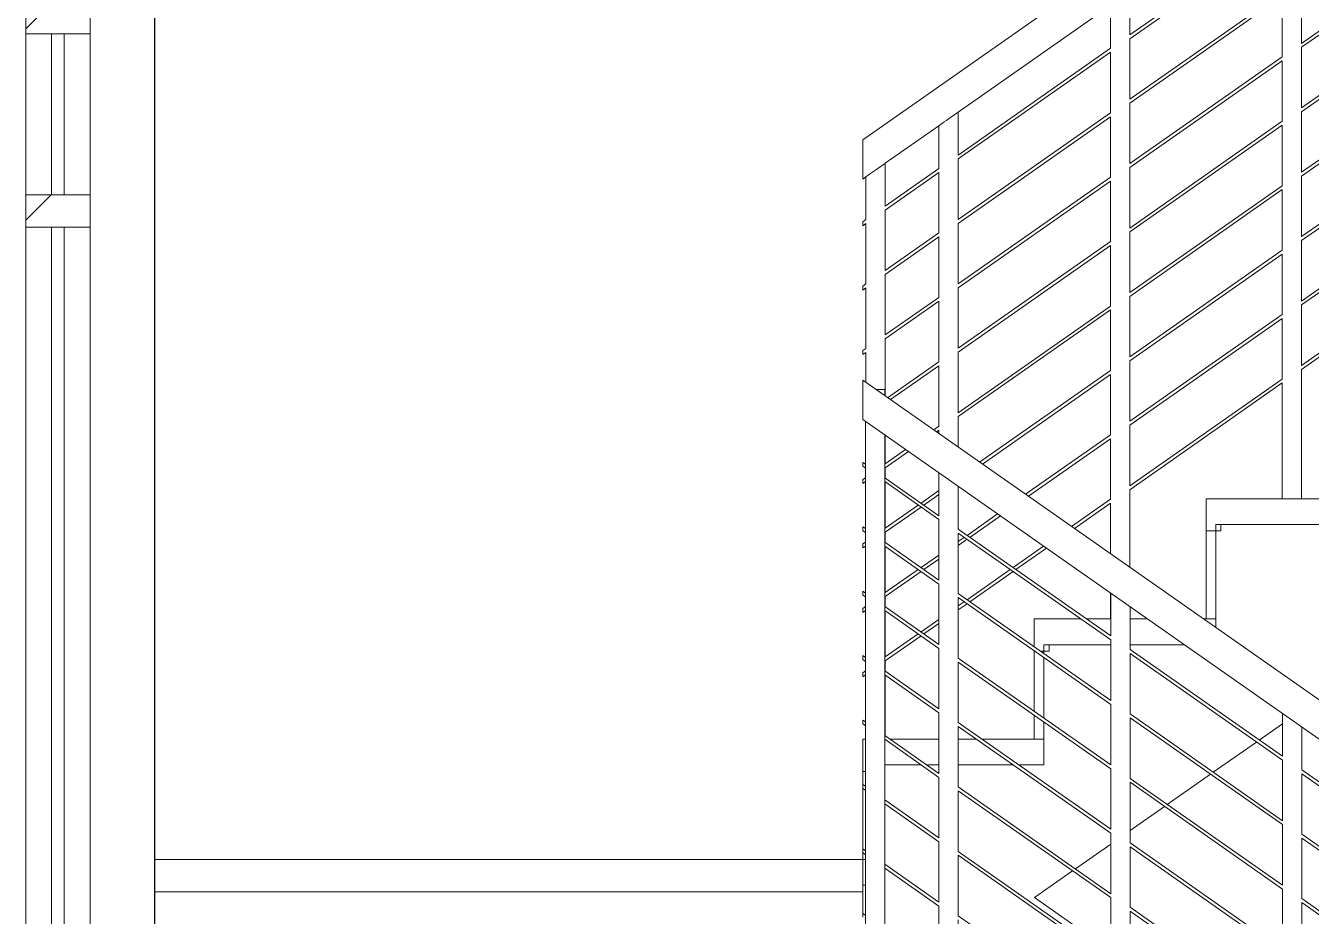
# Model space of a CAD drawing. Header units: metres. Extents: x 42 to 294, y -52 to 32.
# Drawn here: x 231.833 to 233.829, y 9.939 to 11.322 of the extents above; entities that cross this region are included whole.
import ezdxf

# ---------------------------------------------------------------- set-up
doc = ezdxf.new("R2010")
doc.units = ezdxf.units.M
doc.header["$LTSCALE"] = 0.15
for name, color, linetype, lineweight in [('A-FLORHRM', 1, 'Continuous', 9), ('A-FLORSTM', 2, 'Continuous', 9), ('A-WALL', 2, 'Continuous', 30), ('A-WALLCWM', 6, 'Continuous', 9)]:
    doc.layers.add(name, color=color, linetype=linetype, lineweight=lineweight)

# ---------------------------------------------------------------- blocks, each defined once
blk = doc.blocks.new('Escalera - Escaleras-52-Sección  1')
at = {"layer": 'A-FLORSTM'}
for p, q in [((0.1342, 11.0533), (-0.1475, 11.0533)), ((-0.1475, 11.0533), (-0.1475, 11.0033)), ((-0.1475, 11.0033), (-0.1475, 10.8667)), ((-0.1325, 11.0033), (-0.1475, 11.0033)), ((-0.1475, 11.0033), (-0.1245, 11.0033)), ((-0.1325, 11.0133), (-0.1325, 10.8535)), ((-0.1325, 11.0133), (0.1342, 11.0133)), ((-0.1325, 10.8667), (-0.1325, 11.0033)), ((0.1342, 11.0133), (-0.1245, 11.0133)), ((-0.1245, 11.0033), (-0.1245, 11.0133)), ((-0.3421, 10.8667), (-0.4142, 10.8667)), ((-0.4142, 10.8667), (-0.4142, 10.8232)), ((-0.2956, 10.8667), (-0.3334, 10.8667)), ((-0.2385, 10.8667), (-0.2656, 10.8667)), ((-0.1325, 10.8667), (-0.1513, 10.8667)), ((-0.1475, 10.8667), (-0.1325, 10.8667)), ((-0.1325, 10.8667), (-0.1325, 10.8535)), ((-0.3992, 10.8267), (-0.3992, 10.8127)), ((-0.3992, 10.8267), (-0.2956, 10.8267)), ((-0.2956, 10.8267), (-0.3912, 10.8267)), ((-0.3912, 10.8167), (-0.3912, 10.8267)), ((-0.1814, 10.8267), (-0.2656, 10.8267)), ((-0.2656, 10.8267), (-0.1814, 10.8267)), ((-0.4142, 10.8171), (-0.4142, 10.8167)), ((-0.4142, 10.8167), (-0.4142, 10.7232)), ((-0.4136, 10.8167), (-0.4142, 10.8167)), ((-0.4142, 10.8167), (-0.4136, 10.8167)), ((-0.3992, 10.8167), (-0.4048, 10.8167)), ((-0.4048, 10.8167), (-0.3912, 10.8167)), ((-0.3992, 10.8127), (-0.3992, 10.8167)), ((-0.3992, 10.7127), (-0.3992, 10.8066)), ((-0.3992, 10.8066), (-0.3992, 10.7127)), ((-0.4142, 10.7171), (-0.4142, 10.68)), ((-0.3992, 10.68), (-0.3992, 10.7066)), ((-0.3992, 10.7066), (-0.3992, 10.64)), ((-0.0648, 10.6786), (-0.0289, 10.7038)), ((-0.6766, 10.68), (-0.6807, 10.68)), ((-0.6807, 10.68), (-0.6807, 10.63)), ((-0.5623, 10.68), (-0.6382, 10.68)), ((-0.504, 10.68), (-0.5323, 10.68)), ((-0.3992, 10.68), (-0.4953, 10.68)), ((-0.4142, 10.68), (-0.3992, 10.68)), ((-0.3992, 10.68), (-0.3992, 10.64)), ((-0.1362, 10.6286), (-0.0692, 10.6756)), ((-0.6807, 10.63), (-0.6807, 10.6067)), ((-0.6766, 10.63), (-0.6807, 10.63)), ((-0.6807, 10.63), (-0.6766, 10.63)), ((-0.5897, 10.64), (-0.6466, 10.64)), ((-0.6466, 10.64), (-0.5897, 10.64)), ((-0.5623, 10.64), (-0.581, 10.64)), ((-0.581, 10.64), (-0.5623, 10.64)), ((-0.4469, 10.64), (-0.5323, 10.64)), ((-0.5323, 10.64), (-0.4469, 10.64)), ((-0.3992, 10.64), (-0.4382, 10.64)), ((-0.4382, 10.64), (-0.3992, 10.64)), ((-0.2077, 10.5786), (-0.1406, 10.6256)), ((-0.6807, 10.6036), (-0.6807, 10.5067)), ((-0.2656, 10.5381), (-0.212, 10.5756)), ((-0.6807, 10.5036), (-0.6807, 10.4933)), ((-0.3505, 10.4786), (-0.2956, 10.5171)), ((-0.6807, 10.4933), (-1.7807, 10.4933)), ((-0.6807, 10.4933), (-0.6766, 10.4933)), ((-0.6807, 10.4933), (-0.6807, 10.4533)), ((-0.6807, 10.4933), (-0.6766, 10.4933)), ((-0.414, 10.4342), (-0.3549, 10.4756)), ((-0.6807, 10.4433), (-1.7807, 10.4433)), ((-0.6807, 10.4433), (-1.7807, 10.4433)), ((-0.6766, 10.4533), (-0.6807, 10.4533)), ((-0.6807, 10.4533), (-0.6807, 10.4067)), ((-0.6807, 10.4533), (-0.6766, 10.4533)), ((-0.2956, 10.3513), (-0.414, 10.4342))]:
    blk.add_line(p, q, dxfattribs=at)
blk = doc.blocks.new('Barandilla - 30 mm-3-Sección  1')
at = {"layer": 'A-FLORHRM'}
for p, q in [((-0.5325, 11.6533), (-0.5325, 11.5868)), ((-0.5625, 11.5658), (-0.5625, 11.6323)), ((-0.5325, 11.5807), (-0.5325, 11.4868)), ((-0.5625, 11.4658), (-0.5625, 11.5597)), ((-0.5325, 11.4807), (-0.5325, 11.3868)), ((-0.5625, 11.3658), (-0.5625, 11.4597)), ((-0.5325, 11.3807), (-0.5325, 11.2868)), ((-0.5625, 11.2658), (-0.5625, 11.3597)), ((-0.5325, 11.2807), (-0.5325, 11.1868)), ((-0.5625, 11.1658), (-0.5625, 11.2597)), ((-0.5325, 11.1807), (-0.5325, 11.1335)), ((-0.5625, 11.1545), (-0.5625, 11.1597)), ((-0.5625, 11.0658), (-0.5625, 11.0935)), ((-0.5625, 11.027), (-0.5625, 11.0597)), ((-0.5625, 10.9658), (-0.5625, 11.0209)), ((-0.5625, 10.927), (-0.5625, 10.9597)), ((-0.5625, 10.8658), (-0.5625, 10.9209)), ((-0.5625, 10.827), (-0.5625, 10.8597)), ((-0.5625, 10.727), (-0.5625, 10.8209)), ((-0.5625, 10.68), (-0.5625, 10.7209))]:
    blk.add_line(p, q, dxfattribs=at)
for points in [[(-0.5625, 11.6323), (-0.5621, 11.6326), (-0.561, 11.6333), (-0.5592, 11.6346), (-0.5569, 11.6363), (-0.554, 11.6382), (-0.5508, 11.6405), (-0.5475, 11.6428)], [(-0.5475, 11.6428), (-0.5442, 11.6451), (-0.541, 11.6474), (-0.5382, 11.6494), (-0.5358, 11.651), (-0.534, 11.6523), (-0.5329, 11.653), (-0.5325, 11.6533)]]:
    blk.add_lwpolyline(points, dxfattribs=at)
blk = doc.blocks.new('Barandilla - 30 mm-4-Sección  1')
at = {"layer": 'A-FLORHRM'}
for p, q in [((-0.2658, 11.84), (-0.2658, 11.7734)), ((-0.2958, 11.7524), (-0.2958, 11.819)), ((-0.2658, 11.7673), (-0.2658, 11.6734)), ((-0.2958, 11.6524), (-0.2958, 11.7463)), ((-0.2658, 11.6673), (-0.2658, 11.5734)), ((-0.2958, 11.5524), (-0.2958, 11.6463)), ((-0.2658, 11.5673), (-0.2658, 11.4734)), ((-0.2958, 11.4524), (-0.2958, 11.5463)), ((-0.2658, 11.4673), (-0.2658, 11.3734)), ((-0.2958, 11.3524), (-0.2958, 11.4463)), ((-0.2658, 11.3673), (-0.2658, 11.2734)), ((-0.2958, 11.2524), (-0.2958, 11.3463)), ((-0.2658, 11.2673), (-0.2658, 11.1734)), ((-0.2958, 11.1524), (-0.2958, 11.2463)), ((-0.2658, 11.1673), (-0.2658, 11.0734)), ((-0.2958, 11.0524), (-0.2958, 11.1463)), ((-0.2658, 11.0673), (-0.2658, 10.9468)), ((-0.2958, 10.9678), (-0.2958, 11.0463)), ((-0.2958, 10.8667), (-0.2958, 10.9068))]:
    blk.add_line(p, q, dxfattribs=at)
for points in [[(-0.2808, 11.8295), (-0.2775, 11.8318), (-0.2743, 11.834), (-0.2715, 11.836), (-0.2691, 11.8377), (-0.2673, 11.8389), (-0.2662, 11.8397), (-0.2658, 11.84)], [(-0.2958, 11.819), (-0.2954, 11.8192), (-0.2943, 11.82), (-0.2925, 11.8213), (-0.2902, 11.8229), (-0.2873, 11.8249), (-0.2841, 11.8271), (-0.2808, 11.8295)]]:
    blk.add_lwpolyline(points, dxfattribs=at)
blk = doc.blocks.new('Barandilla - 30 mm-5-Sección  1')
at = {"layer": 'A-FLORHRM'}
for p, q in [((0.0009, 12.0266), (0.0009, 11.9601)), ((-0.0291, 11.9391), (-0.0291, 12.0056)), ((0.0009, 11.954), (0.0009, 11.8601)), ((-0.0291, 11.8391), (-0.0291, 11.933)), ((0.0009, 11.854), (0.0009, 11.7601)), ((-0.0291, 11.7391), (-0.0291, 11.833)), ((0.0009, 11.754), (0.0009, 11.6601)), ((-0.0291, 11.6391), (-0.0291, 11.733)), ((0.0009, 11.654), (0.0009, 11.5601)), ((-0.0291, 11.5391), (-0.0291, 11.633)), ((0.0009, 11.554), (0.0009, 11.4601)), ((-0.0291, 11.4391), (-0.0291, 11.533)), ((0.0009, 11.454), (0.0009, 11.3601)), ((-0.0291, 11.3391), (-0.0291, 11.433)), ((0.0009, 11.354), (0.0009, 11.2601)), ((-0.0291, 11.2391), (-0.0291, 11.333)), ((0.0009, 11.254), (0.0009, 11.0533)), ((-0.0291, 11.0533), (-0.0291, 11.233))]:
    blk.add_line(p, q, dxfattribs=at)
for points in [[(-0.0141, 12.0161), (-0.0108, 12.0185), (-0.0076, 12.0207), (-0.0048, 12.0227), (-0.0024, 12.0243), (-0.0006, 12.0256), (0.0005, 12.0264), (0.0009, 12.0266)], [(-0.0291, 12.0056), (-0.0287, 12.0059), (-0.0276, 12.0067), (-0.0258, 12.0079), (-0.0235, 12.0096), (-0.0206, 12.0116), (-0.0174, 12.0138), (-0.0141, 12.0161)]]:
    blk.add_lwpolyline(points, dxfattribs=at)
blk = doc.blocks.new('Barandilla - 30 mm-9-Sección  1')
at = {"layer": 'A-FLORHRM'}
for p, q in [((-0.6457, 11.574), (-0.6457, 11.5076)), ((-0.6757, 11.4866), (-0.6757, 11.553)), ((-0.6457, 11.5014), (-0.6457, 11.4076)), ((-0.6757, 11.3866), (-0.6757, 11.4804)), ((-0.6457, 11.4014), (-0.6457, 11.3076)), ((-0.6757, 11.2866), (-0.6757, 11.3804)), ((-0.6457, 11.3014), (-0.6457, 11.2127)), ((-0.6757, 11.2337), (-0.6757, 11.2804)), ((-0.6457, 11.1517), (-0.6457, 11.1076)), ((-0.6457, 11.1014), (-0.6457, 11.0852)), ((-0.6457, 11.0791), (-0.6457, 11.0076)), ((-0.6457, 11.0014), (-0.6457, 10.9852)), ((-0.6457, 10.9791), (-0.6457, 10.9076)), ((-0.6457, 10.9014), (-0.6457, 10.8852)), ((-0.6457, 10.8791), (-0.6457, 10.8076)), ((-0.6457, 10.8014), (-0.6457, 10.7852)), ((-0.6457, 10.7791), (-0.6457, 10.6852))]:
    blk.add_line(p, q, dxfattribs=at)
for points in [[(-0.6757, 11.553), (-0.6753, 11.5532), (-0.6742, 11.554), (-0.6724, 11.5553), (-0.67, 11.5569), (-0.6672, 11.5589), (-0.664, 11.5611), (-0.6607, 11.5635)], [(-0.6607, 11.5635), (-0.6573, 11.5658), (-0.6541, 11.568), (-0.6513, 11.57), (-0.6489, 11.5717), (-0.6471, 11.5729), (-0.646, 11.5737), (-0.6457, 11.574)]]:
    blk.add_lwpolyline(points, dxfattribs=at)
blk = doc.blocks.new('Barandilla - Barandilla-53-Sección  1')
at = {"layer": 'A-FLORHRM'}
for p, q in [((0.0791, 12.1424), (-0.6807, 11.6105)), ((-0.0291, 11.9391), (-0.2658, 11.7734)), ((-0.2658, 11.7673), (-0.0291, 11.933)), ((0.2376, 11.9258), (0.0009, 11.7601)), ((0.0009, 11.754), (0.2376, 11.9197)), ((-0.0291, 11.8391), (-0.2658, 11.6734)), ((-0.2658, 11.6673), (-0.0291, 11.833)), ((0.2376, 11.8258), (0.0009, 11.6601)), ((-0.5325, 11.6532), (-0.2958, 11.8189)), ((0.0009, 11.654), (0.2376, 11.8197)), ((-0.2958, 11.7524), (-0.5325, 11.5868)), ((-0.5325, 11.5807), (-0.2958, 11.7463)), ((-0.0291, 11.7391), (-0.2658, 11.5734)), ((-0.2658, 11.5673), (-0.0291, 11.733)), ((0.2376, 11.7258), (0.0009, 11.5601)), ((0.0009, 11.554), (0.2376, 11.7197)), ((-0.2958, 11.6524), (-0.5325, 11.4868)), ((-0.5325, 11.4807), (-0.2958, 11.6463)), ((-0.6458, 11.5739), (-0.5625, 11.6322)), ((-0.0291, 11.6391), (-0.2658, 11.4734)), ((-0.2658, 11.4673), (-0.0291, 11.633)), ((0.2376, 11.6258), (0.0009, 11.4601)), ((0.0009, 11.454), (0.2376, 11.6197)), ((-0.6607, 11.5635), (-0.6571, 11.566)), ((-0.6571, 11.566), (-0.6537, 11.5684)), ((-0.6537, 11.5684), (-0.6507, 11.5704)), ((-0.6507, 11.5704), (-0.6483, 11.5721)), ((-0.6483, 11.5721), (-0.6466, 11.5733)), ((-0.6466, 11.5733), (-0.6458, 11.5739)), ((-0.5625, 11.5658), (-0.6457, 11.5076)), ((-0.6807, 11.5495), (-0.6757, 11.553)), ((-0.6457, 11.5014), (-0.5625, 11.5597)), ((-0.2958, 11.5524), (-0.5325, 11.3868)), ((-0.5325, 11.3807), (-0.2958, 11.5463)), ((-0.0291, 11.5391), (-0.2658, 11.3734)), ((-0.2658, 11.3673), (-0.0291, 11.533)), ((0.2376, 11.5258), (0.0009, 11.3601)), ((0.0009, 11.354), (0.2376, 11.5197)), ((-0.6757, 11.4866), (-0.6807, 11.4831)), ((-0.6807, 11.4769), (-0.6757, 11.4804)), ((-0.5625, 11.4658), (-0.6457, 11.4076)), ((-0.6457, 11.4014), (-0.5625, 11.4597)), ((-0.2958, 11.4524), (-0.5325, 11.2868)), ((-0.5325, 11.2807), (-0.2958, 11.4463)), ((-0.0291, 11.4391), (-0.2658, 11.2734)), ((-0.2658, 11.2673), (-0.0291, 11.433)), ((0.2376, 11.4258), (0.0009, 11.2601)), ((0.0009, 11.254), (0.2376, 11.4197)), ((-0.6757, 11.3866), (-0.6807, 11.3831)), ((-0.6807, 11.3769), (-0.6757, 11.3804)), ((-0.5625, 11.3658), (-0.6457, 11.3076)), ((-0.6457, 11.3014), (-0.5625, 11.3597)), ((-0.2958, 11.3524), (-0.5325, 11.1868)), ((-0.5325, 11.1807), (-0.2958, 11.3463)), ((-0.0291, 11.3391), (-0.2658, 11.1734)), ((-0.2658, 11.1673), (-0.0291, 11.333)), ((-0.6757, 11.2866), (-0.6807, 11.2831)), ((-0.6807, 11.2769), (-0.6757, 11.2804)), ((-0.5625, 11.2658), (-0.642, 11.2101)), ((-0.6376, 11.2071), (-0.5625, 11.2597)), ((-0.2958, 11.2524), (-0.4991, 11.1101)), ((-0.4948, 11.1071), (-0.2958, 11.2463)), ((-0.0291, 11.2391), (-0.2658, 11.0734)), ((-0.2658, 11.0673), (-0.0291, 11.233)), ((-0.5625, 11.1658), (-0.5705, 11.1601)), ((-0.5662, 11.1571), (-0.5625, 11.1597)), ((-0.2958, 11.1524), (-0.4277, 11.0601)), ((-0.4233, 11.0571), (-0.2958, 11.1463)), ((-0.6141, 11.1296), (-0.6457, 11.1076)), ((-0.6457, 11.1014), (-0.6098, 11.1266)), ((-0.6766, 11.0859), (-0.6807, 11.0831)), ((-0.6807, 11.0769), (-0.6766, 11.0798)), ((-0.5625, 11.0658), (-0.5902, 11.0464)), ((-0.5945, 11.0433), (-0.6457, 11.0076)), ((-0.5858, 11.0433), (-0.5625, 11.0597)), ((-0.2958, 11.0524), (-0.3563, 11.0101)), ((-0.3519, 11.0071), (-0.2958, 11.0463)), ((-0.6457, 11.0014), (-0.5902, 11.0403)), ((-0.4713, 11.0296), (-0.5187, 10.9964)), ((-0.5144, 10.9933), (-0.4669, 11.0266)), ((-0.6766, 10.9859), (-0.6807, 10.9831)), ((-0.5231, 10.9933), (-0.5323, 10.9869)), ((-0.5323, 10.9808), (-0.5187, 10.9903)), ((-0.6807, 10.9769), (-0.6766, 10.9798)), ((-0.5625, 10.9658), (-0.5902, 10.9464)), ((-0.3999, 10.9796), (-0.4473, 10.9464)), ((-0.4429, 10.9433), (-0.3955, 10.9766)), ((-0.5945, 10.9433), (-0.6457, 10.9076)), ((-0.5858, 10.9433), (-0.5625, 10.9597)), ((-0.4517, 10.9433), (-0.5187, 10.8964)), ((-0.6457, 10.9014), (-0.5902, 10.9403)), ((-0.5144, 10.8933), (-0.4473, 10.9403)), ((-0.6766, 10.8859), (-0.6807, 10.8831)), ((-0.5231, 10.8933), (-0.5323, 10.8869)), ((-0.5323, 10.8808), (-0.5187, 10.8903)), ((-0.6807, 10.8769), (-0.6766, 10.8798)), ((-0.5625, 10.8658), (-0.5902, 10.8464)), ((-0.5945, 10.8433), (-0.6457, 10.8076)), ((-0.5858, 10.8433), (-0.5625, 10.8597)), ((-0.6457, 10.8014), (-0.5902, 10.8403)), ((-0.6766, 10.7859), (-0.6807, 10.7831)), ((-0.6807, 10.7769), (-0.6766, 10.7798))]:
    blk.add_line(p, q, dxfattribs=at)
for points in [[(-0.6807, 11.58), (-0.6807, 11.5879), (-0.6807, 11.5953), (-0.6807, 11.6016), (-0.6807, 11.6064), (-0.6807, 11.6095), (-0.6807, 11.6105)], [(-0.6807, 11.5495), (-0.6807, 11.5505), (-0.6807, 11.5536), (-0.6807, 11.5584), (-0.6807, 11.5647), (-0.6807, 11.5721), (-0.6807, 11.58)], [(-0.6807, 11.48), (-0.6807, 11.4808), (-0.6807, 11.4815), (-0.6807, 11.4822), (-0.6807, 11.4826), (-0.6807, 11.4829), (-0.6807, 11.4831)], [(-0.6807, 11.4769), (-0.6807, 11.4771), (-0.6807, 11.4774), (-0.6807, 11.4778), (-0.6807, 11.4785), (-0.6807, 11.4792), (-0.6807, 11.48)], [(-0.6807, 11.38), (-0.6807, 11.3808), (-0.6807, 11.3815), (-0.6807, 11.3822), (-0.6807, 11.3826), (-0.6807, 11.3829), (-0.6807, 11.3831)], [(-0.6807, 11.3769), (-0.6807, 11.3771), (-0.6807, 11.3774), (-0.6807, 11.3778), (-0.6807, 11.3785), (-0.6807, 11.3792), (-0.6807, 11.38)], [(-0.6807, 11.28), (-0.6807, 11.2808), (-0.6807, 11.2815), (-0.6807, 11.2822), (-0.6807, 11.2826), (-0.6807, 11.2829), (-0.6807, 11.2831)], [(-0.6807, 11.2769), (-0.6807, 11.2771), (-0.6807, 11.2774), (-0.6807, 11.2778), (-0.6807, 11.2785), (-0.6807, 11.2792), (-0.6807, 11.28)], [(-0.6807, 11.08), (-0.6807, 11.0808), (-0.6807, 11.0815), (-0.6807, 11.0822), (-0.6807, 11.0826), (-0.6807, 11.0829), (-0.6807, 11.0831)], [(-0.6807, 11.0769), (-0.6807, 11.0771), (-0.6807, 11.0774), (-0.6807, 11.0778), (-0.6807, 11.0785), (-0.6807, 11.0792), (-0.6807, 11.08)], [(-0.6807, 10.98), (-0.6807, 10.9808), (-0.6807, 10.9815), (-0.6807, 10.9822), (-0.6807, 10.9826), (-0.6807, 10.9829), (-0.6807, 10.9831)], [(-0.6807, 10.9769), (-0.6807, 10.9771), (-0.6807, 10.9774), (-0.6807, 10.9778), (-0.6807, 10.9785), (-0.6807, 10.9792), (-0.6807, 10.98)], [(-0.6807, 10.88), (-0.6807, 10.8808), (-0.6807, 10.8815), (-0.6807, 10.8822), (-0.6807, 10.8826), (-0.6807, 10.8829), (-0.6807, 10.8831)], [(-0.6807, 10.8769), (-0.6807, 10.8771), (-0.6807, 10.8774), (-0.6807, 10.8778), (-0.6807, 10.8785), (-0.6807, 10.8792), (-0.6807, 10.88)], [(-0.6807, 10.78), (-0.6807, 10.7808), (-0.6807, 10.7815), (-0.6807, 10.7822), (-0.6807, 10.7826), (-0.6807, 10.7829), (-0.6807, 10.7831)], [(-0.6807, 10.7769), (-0.6807, 10.7771), (-0.6807, 10.7774), (-0.6807, 10.7778), (-0.6807, 10.7785), (-0.6807, 10.7792), (-0.6807, 10.78)]]:
    blk.add_lwpolyline(points, dxfattribs=at)
for name in ['Barandilla - 30 mm-5-Sección  1', 'Barandilla - 30 mm-4-Sección  1', 'Barandilla - 30 mm-3-Sección  1', 'Barandilla - 30 mm-9-Sección  1']:
    blk.add_blockref(name, (0, 0), dxfattribs=at)
blk = doc.blocks.new('Barandilla - 30 mm-24-Sección  1')
at = {"layer": 'A-FLORHRM'}
for p, q in [((-0.0289, 10.6535), (-0.0289, 10.7199)), ((0.0011, 10.6989), (0.0011, 10.6325)), ((-0.0289, 10.5535), (-0.0289, 10.6474)), ((0.0011, 10.6264), (0.0011, 10.5325)), ((-0.0289, 10.4535), (-0.0289, 10.5474)), ((0.0011, 10.5264), (0.0011, 10.4325)), ((-0.0289, 10.3535), (-0.0289, 10.4474)), ((0.0011, 10.4264), (0.0011, 10.3325)), ((-0.0289, 10.2535), (-0.0289, 10.3474)), ((0.0011, 10.3264), (0.0011, 10.2325)), ((-0.0289, 10.1535), (-0.0289, 10.2474)), ((0.0011, 10.2264), (0.0011, 10.1325)), ((-0.0289, 10.0535), (-0.0289, 10.1474)), ((0.0011, 10.1264), (0.0011, 10.0325)), ((-0.0289, 9.9535), (-0.0289, 10.0474)), ((0.0011, 10.0264), (0.0011, 9.9325)), ((-0.0289, 9.7467), (-0.0289, 9.9474)), ((0.0011, 9.9264), (0.0011, 9.7467))]:
    blk.add_line(p, q, dxfattribs=at)
blk = doc.blocks.new('Barandilla - 30 mm-25-Sección  1')
at = {"layer": 'A-FLORHRM'}
for p, q in [((-0.2956, 10.8402), (-0.2956, 10.9066)), ((-0.2656, 10.8856), (-0.2656, 10.8192)), ((-0.2956, 10.7402), (-0.2956, 10.8341)), ((-0.2656, 10.8131), (-0.2656, 10.7192)), ((-0.2956, 10.6402), (-0.2956, 10.7341)), ((-0.2656, 10.7131), (-0.2656, 10.6192)), ((-0.2956, 10.5402), (-0.2956, 10.6341)), ((-0.2656, 10.6131), (-0.2656, 10.5192)), ((-0.2956, 10.4402), (-0.2956, 10.5341)), ((-0.2656, 10.5131), (-0.2656, 10.4192)), ((-0.2956, 10.3402), (-0.2956, 10.4341)), ((-0.2656, 10.4131), (-0.2656, 10.3192)), ((-0.2956, 10.2402), (-0.2956, 10.3341)), ((-0.2656, 10.3131), (-0.2656, 10.2192)), ((-0.2956, 10.1402), (-0.2956, 10.2341)), ((-0.2656, 10.2131), (-0.2656, 10.1192)), ((-0.2956, 9.9333), (-0.2956, 10.1341)), ((-0.2656, 10.1131), (-0.2656, 9.9333))]:
    blk.add_line(p, q, dxfattribs=at)
blk = doc.blocks.new('Barandilla - 30 mm-26-Sección  1')
at = {"layer": 'A-FLORHRM'}
for p, q in [((-0.5623, 11.0269), (-0.5623, 11.0933)), ((-0.5323, 11.0723), (-0.5323, 11.0059)), ((-0.5623, 10.9269), (-0.5623, 11.0208)), ((-0.5323, 10.9998), (-0.5323, 10.9059)), ((-0.5623, 10.8269), (-0.5623, 10.9208)), ((-0.5323, 10.8998), (-0.5323, 10.8059)), ((-0.5623, 10.7269), (-0.5623, 10.8208)), ((-0.5323, 10.7998), (-0.5323, 10.7059)), ((-0.5623, 10.6269), (-0.5623, 10.7208)), ((-0.5323, 10.6998), (-0.5323, 10.6059)), ((-0.5623, 10.5269), (-0.5623, 10.6208)), ((-0.5323, 10.5998), (-0.5323, 10.5059)), ((-0.5623, 10.4269), (-0.5623, 10.5208)), ((-0.5323, 10.4998), (-0.5323, 10.4059)), ((-0.5623, 10.3269), (-0.5623, 10.4208)), ((-0.5323, 10.3998), (-0.5323, 10.3059)), ((-0.5623, 10.12), (-0.5623, 10.3208)), ((-0.5323, 10.2998), (-0.5323, 10.12))]:
    blk.add_line(p, q, dxfattribs=at)
blk.add_lwpolyline([(-0.5623, 11.0933), (-0.5623, 11.0933), (-0.5622, 11.0933)], dxfattribs=at)
blk = doc.blocks.new('Barandilla - 30 mm-0-Sección  1')
at = {"layer": 'A-FLORHRM'}
for p, q in [((-0.6466, 11.2227), (-0.6599, 11.2227)), ((-0.6466, 11.2134), (-0.6466, 11.2227)), ((-0.6766, 10.12), (-0.6766, 11.1734)), ((-0.6466, 10.12), (-0.6466, 11.1524))]:
    blk.add_line(p, q, dxfattribs=at)
blk = doc.blocks.new('Barandilla - Barandilla-75-Sección  1')
at = {"layer": 'A-FLORHRM'}
for p, q in [((0.9193, 10.1172), (-0.6807, 11.2372)), ((-0.6807, 11.1762), (0.9193, 10.0562)), ((-0.6766, 11.1069), (-0.6807, 11.1097)), ((-0.6807, 11.1036), (-0.6766, 11.1008)), ((-0.5623, 11.0269), (-0.6466, 11.0859)), ((-0.6466, 11.0798), (-0.5623, 11.0208)), ((-0.6766, 11.0069), (-0.6807, 11.0097)), ((-0.6807, 11.0036), (-0.6766, 11.0008)), ((-0.2956, 10.8402), (-0.5323, 11.0059)), ((-0.5623, 10.9269), (-0.6466, 10.9859)), ((-0.5323, 10.9998), (-0.2956, 10.8341)), ((-0.6466, 10.9798), (-0.5623, 10.9208)), ((-0.6766, 10.9069), (-0.6807, 10.9097)), ((-0.6807, 10.9036), (-0.6766, 10.9008)), ((-0.2956, 10.7402), (-0.5323, 10.9059)), ((-0.5623, 10.8269), (-0.6466, 10.8859)), ((-0.5323, 10.8998), (-0.2956, 10.7341)), ((-0.6466, 10.8798), (-0.5623, 10.8208)), ((-0.6766, 10.8069), (-0.6807, 10.8097)), ((-0.6807, 10.8036), (-0.6766, 10.8008)), ((-0.2956, 10.6402), (-0.5323, 10.8059)), ((-0.0289, 10.6535), (-0.2656, 10.8192)), ((-0.2656, 10.8131), (-0.0289, 10.6474)), ((-0.5623, 10.7269), (-0.6466, 10.7859)), ((-0.5323, 10.7998), (-0.2956, 10.6341)), ((-0.6466, 10.7798), (-0.5623, 10.7208)), ((-0.6766, 10.7069), (-0.6807, 10.7097)), ((-0.6807, 10.7036), (-0.6766, 10.7008)), ((-0.2956, 10.5402), (-0.5323, 10.7059)), ((-0.0289, 10.5535), (-0.2656, 10.7192)), ((-0.2656, 10.7131), (-0.0289, 10.5474)), ((-0.5623, 10.6269), (-0.6466, 10.6859)), ((-0.5323, 10.6998), (-0.2956, 10.5341)), ((-0.6466, 10.6798), (-0.5623, 10.6208)), ((0.2378, 10.4668), (0.0011, 10.6325)), ((0.0011, 10.6264), (0.2378, 10.4607)), ((-0.6766, 10.6069), (-0.6807, 10.6097)), ((-0.6807, 10.6036), (-0.6766, 10.6008)), ((-0.2956, 10.4402), (-0.5323, 10.6059)), ((-0.0289, 10.4535), (-0.2656, 10.6192)), ((-0.2656, 10.6131), (-0.0289, 10.4474)), ((-0.5623, 10.5269), (-0.6466, 10.5859)), ((-0.5323, 10.5998), (-0.2956, 10.4341)), ((-0.6466, 10.5798), (-0.5623, 10.5208)), ((0.2378, 10.3668), (0.0011, 10.5325)), ((0.0011, 10.5264), (0.2378, 10.3607)), ((-0.6766, 10.5069), (-0.6807, 10.5097)), ((-0.6807, 10.5036), (-0.6766, 10.5008)), ((-0.2956, 10.3402), (-0.5323, 10.5059)), ((-0.0289, 10.3535), (-0.2656, 10.5192)), ((-0.2656, 10.5131), (-0.0289, 10.3474)), ((-0.5623, 10.4269), (-0.6466, 10.4859)), ((-0.5323, 10.4998), (-0.2956, 10.3341)), ((-0.6466, 10.4798), (-0.5623, 10.4208)), ((0.2378, 10.2668), (0.0011, 10.4325)), ((0.0011, 10.4264), (0.2378, 10.2607)), ((-0.6766, 10.4069), (-0.6807, 10.4097)), ((-0.2956, 10.2402), (-0.5323, 10.4059)), ((-0.0289, 10.2535), (-0.2656, 10.4192)), ((-0.2656, 10.4131), (-0.0289, 10.2474))]:
    blk.add_line(p, q, dxfattribs=at)
for points in [[(-0.6807, 11.2067), (-0.6807, 11.2146), (-0.6807, 11.222), (-0.6807, 11.2283), (-0.6807, 11.2331), (-0.6807, 11.2362), (-0.6807, 11.2372)], [(-0.6807, 11.1762), (-0.6807, 11.1769), (-0.6807, 11.1792), (-0.6807, 11.1828), (-0.6807, 11.1877), (-0.6807, 11.1934), (-0.6807, 11.1999), (-0.6807, 11.2067)], [(-0.6807, 11.1067), (-0.6807, 11.1075), (-0.6807, 11.1082), (-0.6807, 11.1089), (-0.6807, 11.1093), (-0.6807, 11.1096), (-0.6807, 11.1097)], [(-0.6807, 11.1036), (-0.6807, 11.1037), (-0.6807, 11.1039), (-0.6807, 11.1043), (-0.6807, 11.1048), (-0.6807, 11.1054), (-0.6807, 11.106), (-0.6807, 11.1067)], [(-0.6807, 11.0067), (-0.6807, 11.0075), (-0.6807, 11.0082), (-0.6807, 11.0089), (-0.6807, 11.0093), (-0.6807, 11.0096), (-0.6807, 11.0097)], [(-0.6807, 11.0036), (-0.6807, 11.0037), (-0.6807, 11.0039), (-0.6807, 11.0043), (-0.6807, 11.0048), (-0.6807, 11.0054), (-0.6807, 11.006), (-0.6807, 11.0067)], [(-0.6807, 10.9067), (-0.6807, 10.9075), (-0.6807, 10.9082), (-0.6807, 10.9089), (-0.6807, 10.9093), (-0.6807, 10.9096), (-0.6807, 10.9097)], [(-0.6807, 10.9036), (-0.6807, 10.9037), (-0.6807, 10.9039), (-0.6807, 10.9043), (-0.6807, 10.9048), (-0.6807, 10.9054), (-0.6807, 10.906), (-0.6807, 10.9067)], [(-0.6807, 10.8067), (-0.6807, 10.8075), (-0.6807, 10.8082), (-0.6807, 10.8089), (-0.6807, 10.8093), (-0.6807, 10.8096), (-0.6807, 10.8097)], [(-0.6807, 10.8036), (-0.6807, 10.8037), (-0.6807, 10.8039), (-0.6807, 10.8043), (-0.6807, 10.8048), (-0.6807, 10.8054), (-0.6807, 10.806), (-0.6807, 10.8067)], [(-0.6807, 10.7067), (-0.6807, 10.7075), (-0.6807, 10.7082), (-0.6807, 10.7089), (-0.6807, 10.7093), (-0.6807, 10.7096), (-0.6807, 10.7097)], [(-0.6807, 10.7036), (-0.6807, 10.7037), (-0.6807, 10.7039), (-0.6807, 10.7043), (-0.6807, 10.7048), (-0.6807, 10.7054), (-0.6807, 10.706), (-0.6807, 10.7067)], [(-0.6807, 10.6067), (-0.6807, 10.6075), (-0.6807, 10.6082), (-0.6807, 10.6089), (-0.6807, 10.6093), (-0.6807, 10.6096), (-0.6807, 10.6097)], [(-0.6807, 10.6036), (-0.6807, 10.6037), (-0.6807, 10.6039), (-0.6807, 10.6043), (-0.6807, 10.6048), (-0.6807, 10.6054), (-0.6807, 10.606), (-0.6807, 10.6067)], [(-0.6807, 10.5067), (-0.6807, 10.5075), (-0.6807, 10.5082), (-0.6807, 10.5089), (-0.6807, 10.5093), (-0.6807, 10.5096), (-0.6807, 10.5097)], [(-0.6807, 10.5036), (-0.6807, 10.5037), (-0.6807, 10.5039), (-0.6807, 10.5043), (-0.6807, 10.5048), (-0.6807, 10.5054), (-0.6807, 10.506), (-0.6807, 10.5067)], [(-0.6807, 10.4067), (-0.6807, 10.4075), (-0.6807, 10.4082), (-0.6807, 10.4089), (-0.6807, 10.4093), (-0.6807, 10.4096), (-0.6807, 10.4097)], [(-0.6807, 10.4036), (-0.6807, 10.4037), (-0.6807, 10.4039), (-0.6807, 10.4043), (-0.6807, 10.4048), (-0.6807, 10.4054), (-0.6807, 10.406), (-0.6807, 10.4067)]]:
    blk.add_lwpolyline(points, dxfattribs=at)
for name in ['Barandilla - 30 mm-0-Sección  1', 'Barandilla - 30 mm-26-Sección  1', 'Barandilla - 30 mm-25-Sección  1', 'Barandilla - 30 mm-24-Sección  1']:
    blk.add_blockref(name, (0, 0), dxfattribs=at)
blk = doc.blocks.new('Panel de sistema - Acristalado-135-Sección  1')
at = {"layer": 'A-WALLCWM'}
for p, q in [((-1.9407, 11.775), (-1.9407, 11.525)), ((-1.9207, 11.775), (-1.9407, 11.775)), ((-1.9207, 11.525), (-1.9207, 11.775)), ((-1.9407, 11.525), (-1.9207, 11.525))]:
    blk.add_line(p, q, dxfattribs=at)
blk = doc.blocks.new('Panel de sistema - Acristalado-134-Sección  1')
at = {"layer": 'A-WALLCWM'}
for p, q in [((-1.9407, 11.475), (-1.9407, 9.025)), ((-1.9207, 11.475), (-1.9407, 11.475)), ((-1.9207, 9.025), (-1.9207, 11.475))]:
    blk.add_line(p, q, dxfattribs=at)
blk = doc.blocks.new('Montante rectangular - Montante rectangular - 5x10 cm Aluminio-89-Sección  1')
at = {"layer": 'A-WALLCWM'}
for p, q in [((-1.9807, 11.475), (-1.9807, 9.025)), ((-1.8807, 11.475), (-1.8807, 9.025))]:
    blk.add_line(p, q, dxfattribs=at)
blk = doc.blocks.new('Montante rectangular - Montante rectangular - 5x10 cm Aluminio-88-Sección  1')
at = {"layer": 'A-WALLCWM'}
for p, q in [((-1.9807, 17.375), (-1.9807, 17.125)), ((-1.8807, 17.375), (-1.8807, 17.125))]:
    blk.add_line(p, q, dxfattribs=at)
blk = doc.blocks.new('Montante rectangular - Montante rectangular - 5x10 cm Aluminio-100-Sección  1')
at = {"layer": 'A-WALLCWM'}
h = blk.add_hatch(dxfattribs=at)
h.set_pattern_fill('FP1_34', color=256, style=0, pattern_type=2)
h.set_pattern_definition([(45, (-1.911, 11.385), (-0.25173, 0.25173), []), (45, (-1.911, 11.766), (-0.25173, 0.25173), [])])
h.paths.add_polyline_path([(-1.9807, 11.525), (-1.9807, 11.475), (-1.8807, 11.475), (-1.8807, 11.525)], flags=0)
at = {"layer": 'A-WALLCWM', "lineweight": 13}
for p, q in [((-1.9807, 11.525), (-1.9807, 11.475)), ((-1.8807, 11.525), (-1.9807, 11.525)), ((-1.8807, 11.475), (-1.8807, 11.525)), ((-1.9807, 11.475), (-1.8807, 11.475))]:
    blk.add_line(p, q, dxfattribs=at)
blk = doc.blocks.new('Montante rectangular - Montante rectangular - 5x10 cm Aluminio-101-Sección  1')
at = {"layer": 'A-WALLCWM'}
h = blk.add_hatch(dxfattribs=at)
h.set_pattern_fill('FP1_35', color=256, style=0, pattern_type=2)
h.set_pattern_definition([(45, (-1.911, 11.682), (-0.25173, 0.25173), []), (45, (-1.911, 12.063), (-0.25173, 0.25173), [])])
h.paths.add_polyline_path([(-1.9807, 11.825), (-1.9807, 11.775), (-1.8807, 11.775), (-1.8807, 11.825)], flags=0)
at = {"layer": 'A-WALLCWM', "lineweight": 13}
for p, q in [((-1.9807, 11.825), (-1.9807, 11.775)), ((-1.8807, 11.825), (-1.9807, 11.825)), ((-1.8807, 11.775), (-1.8807, 11.825)), ((-1.9807, 11.775), (-1.8807, 11.775))]:
    blk.add_line(p, q, dxfattribs=at)

msp = doc.modelspace()

# ---------------------------------------------------------------- linework, layer by layer
at = {"layer": 'A-WALL'}
msp.add_line((232.0327, 12.4696), (232.0327, 9.8408), dxfattribs=at)

# ---------------------------------------------------------------- block references
at = {"layer": 'A-FLORHRM'}
for name in ['Barandilla - Barandilla-53-Sección  1', 'Barandilla - Barandilla-75-Sección  1']:
    msp.add_blockref(name, (233.8134, -0.4658), dxfattribs=at)
at = {"layer": 'A-FLORSTM'}
msp.add_blockref('Escalera - Escaleras-52-Sección  1', (233.8134, -0.4658), dxfattribs=at)
at = {"layer": 'A-WALLCWM'}
for name, p in [('Montante rectangular - Montante rectangular - 5x10 cm Aluminio-101-Sección  1', (233.8134, -0.4658)), ('Montante rectangular - Montante rectangular - 5x10 cm Aluminio-88-Sección  1', (233.8134, -6.0658)), ('Panel de sistema - Acristalado-135-Sección  1', (233.8134, -0.4658)), ('Montante rectangular - Montante rectangular - 5x10 cm Aluminio-100-Sección  1', (233.8134, -0.4658)), ('Montante rectangular - Montante rectangular - 5x10 cm Aluminio-89-Sección  1', (233.8134, -0.4658)), ('Panel de sistema - Acristalado-134-Sección  1', (233.8134, -0.4658))]:
    msp.add_blockref(name, p, dxfattribs=at)

doc.saveas('drawing.dxf')
